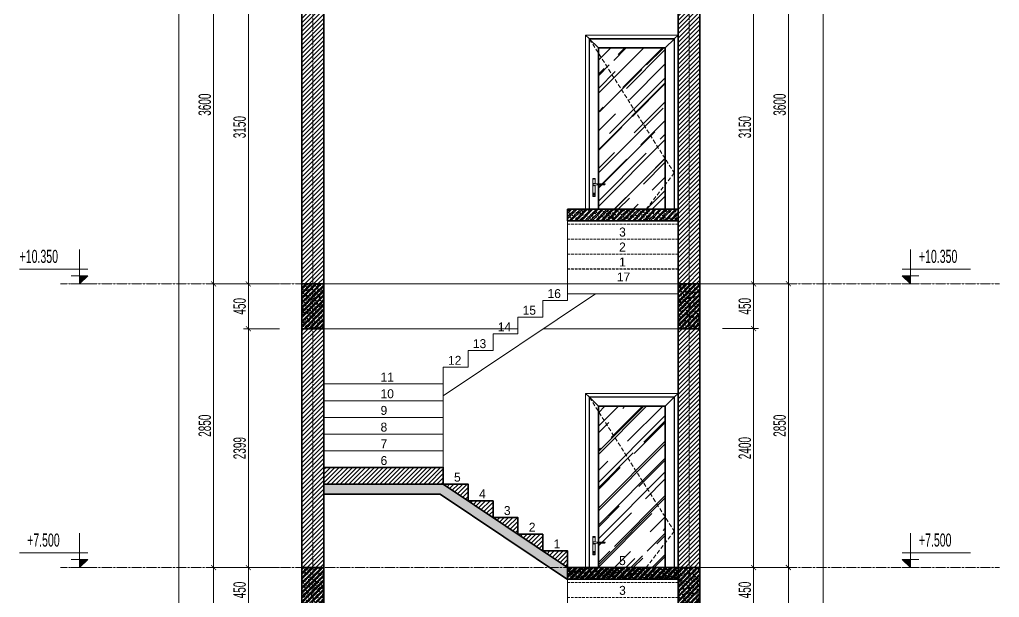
# Model space of a CAD drawing. Header units: millimetres. Extents: x 1336014 to 2939047, y -333549 to -60566.
# Drawn here: x 1497974 to 1507820, y -150862 to -145058 of the extents above; entities that cross this region are included whole.
import ezdxf
from ezdxf.enums import TextEntityAlignment as Align
from ezdxf.xclip import XClip

# ---------------------------------------------------------------- set-up
doc = ezdxf.new("R2010")
doc.units = ezdxf.units.MM
doc.header["$MEASUREMENT"] = 0
doc.header["$XCLIPFRAME"] = 2
for name, pattern in [('CENTER2', [1.125, 0.75, -0.125, 0.125, -0.125]), ('DASHED', [0.75, 0.5, -0.25]), ('HIDDEN', [0.375, 0.25, -0.125])]:
    doc.linetypes.add(name, pattern=pattern)
for name, color, linetype, lineweight in [('01.Cut', 255, 'Continuous', 35), ('02.Thay', 145, 'Continuous', 15), ('03.Manh', 251, 'Continuous', 13), ('04.Khuat', 250, 'HIDDEN', 18), ('06.betong', 2, 'Continuous', 35), ('08.Dim', 156, 'Continuous', 15), ('09.Hatch', 250, 'Continuous', 5), ('10.Text', 254, 'Continuous', 18), ('10.truc', 250, 'CENTER2', 20), ('DIM', 252, 'Continuous', 20), ('Khóa cửa', 3, 'Continuous', 9)]:
    doc.layers.add(name, color=color, linetype=linetype, lineweight=lineweight)
doc.layers.add('text', color=7, linetype='Continuous')
doc.styles.add('AVANTH', font='')
doc.styles.add('TT5_Text Dim', font='hoatbif.shx', dxfattribs={"width": 0.6})
doc.styles.get('AVANTH').set_extended_font_data('.VnAvantH')
doc.dimstyles.new('TT5_Dim 1-50', dxfattribs={"dimscale": 50, "dimtxt": 2.5, "dimasz": 1, "dimexe": 1, "dimexo": 0.5, "dimgap": 0.5, "dimtad": 1, "dimdec": 0, "dimzin": 0, "dimdsep": 46, "dimtxsty": 'TT5_Text Dim', "dimblk": 'ARCHTICK', "dimcen": 0, "dimdle": 1, "dimclrd": 256, "dimclre": 256, "dimclrt": 1, "dimadec": 0, "dimazin": 0, "dimtfac": 0.015, "dimtdec": 0, "dimtix": 1, "dimtmove": 2, "dimatfit": 3, "dimldrblk": 'DOT', "dimfxl": 1, "dimtolj": 1, "dimtzin": 0, "dimlwd": -1, "dimlwe": -1, "dimarcsym": 1})
pattern_1 = [(45, (598528.763, -172857.428), (-22.0970869, 22.0970869), [])]
pattern_2 = [(50, (598528.763, -172857.43), (64.5534164, -5.647692), [6.75, -74.25]), (355, (598528.76, -172857.43), (-12.48762, 67.697292), [5.4, -59.4]), (100.4514, (598534.14, -172857.9), (52.0658444, 62.049559), [5.736617, -63.10279]), (46.1842, (598528.76, -172839.43), (96.0516944, -14.896711), [10.125, -111.375]), (96.6356, (598536.77, -172840.67), (84.1196435, 87.670608), [8.604926, -94.65417]), (351.1842, (598528.76, -172839.43), (84.119575, 87.670674), [8.1, -89.1]), (21, (598537.763, -172843.93), (53.7216347, -36.2357002), [6.75, -74.25]), (326, (598537.76, -172843.93), (21.89838, 65.263504), [5.4, -59.4]), (71.4514, (598542.24, -172846.95), (75.6200366, 29.0277447), [5.736617, -63.10279]), (37.5, (598528.763, -172857.428), (1.094387, 29.96044684), [0, -58.68, 0, -60.3, 0, -59.625]), (7.5, (598528.763, -172857.428), (23.6762584, 35.4970541), [0, -34.38, 0, -57.33, 0, -22.725]), (327.5, (598508.693, -172857.428), (48.04401926, -2.02993846), [0, -22.5, 0, -70.2, 0, -93.15]), (317.5, (598499.693, -172857.428), (52.4867552, 9.0094484), [0, -29.25, 0, -46.62, 0, -66.15]), (45, (598528.763, -172857.428), (-23.8648539, 23.8648539), []), (45, (598544.673, -172857.428), (-23.8648539, 23.8648539), [])]
pattern_3 = [(50, (598528.763, -169257.97), (71.7260183, -6.2752135), [7.5, -82.5]), (355, (598528.76, -169257.97), (-13.8751334, 75.2192134), [6, -66]), (100.4514, (598534.74, -169258.49), (57.850938, 68.943954), [6.374019, -70.114211]), (46.1842, (598528.76, -169237.97), (106.724105, -16.5519014), [11.25, -123.75]), (96.6356, (598537.66, -169239.35), (93.46627, 97.411787), [9.561029, -105.1713]), (351.1842, (598528.76, -169237.97), (93.466195, 97.41186), [9, -99]), (21, (598538.763, -169242.97), (59.6907052, -40.261889), [7.5, -82.5]), (326, (598538.76, -169242.97), (24.331533, 72.5150045), [6, -66]), (71.4514, (598543.74, -169246.324), (84.022263, 32.2530497), [6.374019, -70.114211]), (37.5, (598528.763, -169257.97), (1.2159855, 33.2893854), [0, -65.2, 0, -67, 0, -66.25]), (7.5, (598528.763, -169257.97), (26.3069537, 39.4411712), [0, -38.2, 0, -63.7, 0, -25.25]), (327.5, (598506.463, -169257.97), (53.3822436, -2.2554872), [0, -25, 0, -78, 0, -103.5]), (317.5, (598496.463, -169257.97), (58.318617, 10.0104982), [0, -32.5, 0, -51.8, 0, -73.5]), (45, (598528.763, -169257.97), (-26.5165043, 26.5165043), []), (45, (598546.44, -169257.97), (-26.5165043, 26.5165043), [])]

# ---------------------------------------------------------------- blocks, each defined once
blk = doc.blocks.new('TAY NAM')
at = {"layer": 'Khóa cửa', "color": 62}
for p, q in [((-66.6, -1.9), (-66.6, 62.6)), ((-64, 65.2), (-45.1, 65.2)), ((-63, 10.5), (-63, 0.7)), ((-60.4, 13.1), (-46.7, 13.1)), ((-46.7, 13.1), (-27.3, 11.2)), ((-42.5, 62.6), (-42.5, 12.7)), ((-27.3, 11.2), (51.6, 11.2)), ((-27.3, 0), (51.6, 0)), ((-66.6, -113.4), (-66.6, -1.9)), ((-60.4, -1.9), (-46.7, -1.9)), ((-57, -103.8), (-57, -90.7)), ((-55.2, -89), (-55.2, -85)), ((-55.2, -85), (-53.9, -85)), ((-53.9, -89), (-55.2, -89)), ((-53.9, -85), (-53.9, -89)), ((-52.1, -90.7), (-52.1, -103.8)), ((-46.7, -1.9), (-27.3, -0.1)), ((-42.5, -1.5), (-42.5, -113.4)), ((-45.1, -116), (-64, -116)), ((-52.7, -104.5), (-56.4, -104.5))]:
    blk.add_line(p, q, dxfattribs=at)
at = {"layer": 'Khóa cửa', "color": 62, "ltscale": 0.5}
for p, q in [((-55.7, 58.7), (-53.5, 58.7)), ((-54.6, 59.7), (-54.6, 57.6)), ((-55.7, -7.7), (-53.5, -7.7)), ((-54.6, -6.7), (-54.6, -8.9)), ((-55.7, -113.1), (-53.5, -113.1)), ((-54.6, -112.1), (-54.6, -114.2))]:
    blk.add_line(p, q, dxfattribs=at)
at = {"layer": 'Khóa cửa', "color": 62}
for centre, major_axis, start_param, end_param in [((-64, 62.6), (1.83, 1.83), 0.785398, 2.356194), ((-60.4, 10.5), (-1.83, 1.83), -0.785398, 0.785398), ((-60.4, 0.7), (1.83, 1.83), 2.356194, 3.926991), ((-54.6, 58.8), (-1.23, 1.23), 3.926991, 10.210176), ((-45.1, 62.6), (1.83, 1.83), 5.497787, 7.068583), ((50.3, 5.6), (-4.05, 4.05), 2.580988, 5.272994), ((-54.6, -87), (3.12, 3.12), 5.497787, 11.780972), ((-54.6, -7.6), (-1.23, 1.23), 3.926991, 10.210176), ((-64, -113.4), (-1.83, 1.83), 0.785398, 2.356194), ((-56.4, -103.8), (-0.458, 0.458), 0.785398, 2.356194), ((-54.6, -113), (-1.23, 1.23), 3.926991, 10.210176), ((-52.7, -103.8), (0.458, 0.458), 3.926991, 5.497787), ((-45.1, -113.4), (-1.83, 1.83), 2.356194, 3.926991)]:
    blk.add_ellipse(centre, major_axis=major_axis, ratio=1, start_param=start_param, end_param=end_param, dxfattribs=at)
blk = doc.blocks.new('q\xadeqwe345')
at = {"layer": '03.Manh', "ltscale": 0.1}
h = blk.add_hatch(dxfattribs=at)
h.set_pattern_fill('AR-RROOF', color=256, scale=200, angle=45)
h.paths.add_polyline_path([(898963.2, 25715.5), (898297.2, 25715.5), (898297.2, 27983.9), (898963.2, 27983.9)])
at = {"layer": '03.Manh'}
for points in [[(898201.2, 28079.9), (898165.2, 28115.9), (898165.2, 25615.5), (898201.2, 25615.5)], [(899095.2, 28115.9), (898165.2, 28115.9), (898201.2, 28079.9), (899059.2, 28079.9)], [(898292.2, 25710.5), (898205.2, 25623.5), (898205.2, 28075.9), (898292.2, 27988.9)], [(898205.2, 28075.9), (899055.2, 28075.9), (898968.2, 27988.9), (898292.2, 27988.9)], [(899055.2, 28075.9), (898968.2, 27988.9), (898968.2, 25710.5), (899055.2, 25623.5)], [(899095.2, 28115.9), (899059.2, 28079.9), (899059.2, 25615.5), (899095.2, 25615.5)], [(898968.2, 25710.5), (898292.2, 25710.5), (898205.2, 25623.5), (899055.2, 25623.5)]]:
    blk.add_lwpolyline(points, close=True, dxfattribs=at)
at = {"layer": '03.Manh', "linetype": 'DASHED', "ltscale": 80}
blk.add_lwpolyline([(898205.2, 28075.9), (899055.2, 26730.4), (898205.2, 25623.5)], dxfattribs=at)
at = {"layer": '03.Manh', "color": 6, "ltscale": 0.15}
blk.add_lwpolyline([(898963.2, 25715.5), (898297.2, 25715.5), (898297.2, 27983.9), (898963.2, 27983.9)], close=True, dxfattribs=at)
at = {"layer": '03.Manh'}
blk.add_blockref('TAY NAM', (898304.9, 26611.1), dxfattribs=at)
blk = doc.blocks.new('A$C4E7C6F34')
at = {"layer": 'DIM'}
blk.add_hatch(color=256, dxfattribs=at).paths.add_polyline_path([(-38, 0), (-38, 138), (-178, 138)])
for p, q in [((-38, 576), (-38, 0)), ((964, 248), (-178, 248)), ((-178, 138), (101, 138)), ((-178, 138), (-38, 0)), ((-178, 0), (101, 0))]:
    blk.add_line(p, q, dxfattribs=at)
at = {"layer": 'text', "style": 'TT5_Text Dim', "flags": 8}
blk.add_attdef('%%P0.000', text='', height=220, dxfattribs=at).set_placement((102, 461), align=Align.MIDDLE_LEFT)
blk = doc.blocks.new('_ARCHTICK')
at = {"const_width": 0.15}
blk.add_lwpolyline([(-0.5, -0.5), (0.5, 0.5)], dxfattribs=at)
blk = doc.blocks.new('*D850')
at = {"layer": '08.Dim', "transparency": 16777216}
for p, q in [((1505349.7, -151062.5), (1505349.7, -150512.5)), ((1504836.2, -150562.5), (1505399.7, -150562.5)), ((1505036.2, -151012.5), (1505399.7, -151012.5))]:
    blk.add_line(p, q, dxfattribs=at)
at = {"layer": 'Defpoints', "color": 0, "transparency": 16777216}
for p in [(1504811.2, -150562.5), (1505349.7, -150562.5), (1505011.2, -151012.5)]:
    blk.add_point(p, dxfattribs=at)
at = {"layer": '08.Dim', "transparency": 16777216, "xscale": 50, "yscale": 50, "zscale": 50}
for p, rotation in [((1505349.7, -150562.5), 90), ((1505349.7, -151012.5), 270)]:
    blk.add_blockref('_ARCHTICK', p, dxfattribs=dict(at, rotation=rotation))
at = {"layer": '08.Dim', "color": 1, "transparency": 16777216, "insert": (1505262.2, -150787.5), "char_height": 125, "attachment_point": 5, "rotation": 90, "style": 'TT5_Text Dim'}
blk.add_mtext('\\A1;450', dxfattribs=at)
blk = doc.blocks.new('_DOT')
blk.add_line((-0.5, 0), (-1, 0))
at = {"const_width": 0.5}
blk.add_lwpolyline([(-0.25, 0, 1), (0.25, 0, 1)], format="xyb", close=True, dxfattribs=at)
blk = doc.blocks.new('*D851')
at = {"layer": '08.Dim', "transparency": 16777216}
for p, q in [((1505036.2, -148162), (1505399.7, -148162)), ((1505349.7, -150612.5), (1505349.7, -148112)), ((1505036.2, -150562.5), (1505399.7, -150562.5))]:
    blk.add_line(p, q, dxfattribs=at)
at = {"layer": 'Defpoints', "color": 0, "transparency": 16777216}
for p in [(1505011.2, -148162), (1505349.7, -148162), (1505011.2, -150562.5)]:
    blk.add_point(p, dxfattribs=at)
at = {"layer": '08.Dim', "transparency": 16777216, "xscale": 50, "yscale": 50, "zscale": 50}
for p, rotation in [((1505349.7, -148162), 90), ((1505349.7, -150562.5), 270)]:
    blk.add_blockref('_ARCHTICK', p, dxfattribs=dict(at, rotation=rotation))
at = {"layer": '08.Dim', "color": 1, "transparency": 16777216, "insert": (1505262.2, -149362.2), "char_height": 125, "attachment_point": 5, "rotation": 90, "style": 'TT5_Text Dim'}
blk.add_mtext('\\A1;2400', dxfattribs=at)
blk = doc.blocks.new('*D852')
at = {"layer": '08.Dim', "transparency": 16777216}
for p, q in [((1505349.7, -148212), (1505349.7, -147662)), ((1505036.2, -147712), (1505399.7, -147712)), ((1505036.2, -148162), (1505399.7, -148162))]:
    blk.add_line(p, q, dxfattribs=at)
at = {"layer": 'Defpoints', "color": 0, "transparency": 16777216}
for p in [(1505011.2, -147712), (1505349.7, -147712), (1505011.2, -148162)]:
    blk.add_point(p, dxfattribs=at)
at = {"layer": '08.Dim', "transparency": 16777216, "xscale": 50, "yscale": 50, "zscale": 50}
for p, rotation in [((1505349.7, -147712), 90), ((1505349.7, -148162), 270)]:
    blk.add_blockref('_ARCHTICK', p, dxfattribs=dict(at, rotation=rotation))
at = {"layer": '08.Dim', "color": 1, "transparency": 16777216, "insert": (1505262.2, -147937), "char_height": 125, "attachment_point": 5, "rotation": 90, "style": 'TT5_Text Dim'}
blk.add_mtext('\\A1;450', dxfattribs=at)
blk = doc.blocks.new('*D853')
at = {"layer": '08.Dim', "transparency": 16777216}
for p, q in [((1505349.7, -147763), (1505349.7, -144513.2)), ((1505036.2, -144563.2), (1505399.7, -144563.2)), ((1504836.2, -147713), (1505399.7, -147713))]:
    blk.add_line(p, q, dxfattribs=at)
at = {"layer": 'Defpoints', "color": 0, "transparency": 16777216}
for p in [(1505011.2, -144563.2), (1505349.7, -144563.2), (1504811.2, -147713)]:
    blk.add_point(p, dxfattribs=at)
at = {"layer": '08.Dim', "transparency": 16777216, "xscale": 50, "yscale": 50, "zscale": 50}
for p, rotation in [((1505349.7, -144563.2), 90), ((1505349.7, -147713), 270)]:
    blk.add_blockref('_ARCHTICK', p, dxfattribs=dict(at, rotation=rotation))
at = {"layer": '08.Dim', "color": 1, "transparency": 16777216, "insert": (1505262.2, -146138.1), "char_height": 125, "attachment_point": 5, "rotation": 90, "style": 'TT5_Text Dim'}
blk.add_mtext('\\A1;3150', dxfattribs=at)
blk = doc.blocks.new('*D856')
at = {"layer": '08.Dim', "transparency": 16777216}
for p, q in [((1505699.7, -154211.9), (1505699.7, -150511.5)), ((1505036.2, -150561.5), (1505749.7, -150561.5)), ((1505036.2, -154161.9), (1505749.7, -154161.9))]:
    blk.add_line(p, q, dxfattribs=at)
at = {"layer": 'Defpoints', "color": 0, "transparency": 16777216}
for p in [(1505011.2, -150561.5), (1505699.7, -150561.5), (1505011.2, -154161.9)]:
    blk.add_point(p, dxfattribs=at)
at = {"layer": '08.Dim', "transparency": 16777216, "xscale": 50, "yscale": 50, "zscale": 50}
for p, rotation in [((1505699.7, -150561.5), 90), ((1505699.7, -154161.9), 270)]:
    blk.add_blockref('_ARCHTICK', p, dxfattribs=dict(at, rotation=rotation))
at = {"layer": '08.Dim', "color": 1, "transparency": 16777216, "insert": (1505612.2, -152361.7), "char_height": 125, "attachment_point": 5, "rotation": 90, "style": 'TT5_Text Dim'}
blk.add_mtext('\\A1;3600', dxfattribs=at)
blk = doc.blocks.new('*D857')
at = {"layer": '08.Dim', "transparency": 16777216}
for p, q in [((1505699.7, -150612.5), (1505699.7, -147662)), ((1505036.2, -147712), (1505749.7, -147712)), ((1505016.7, -150562.5), (1505749.7, -150562.5))]:
    blk.add_line(p, q, dxfattribs=at)
at = {"layer": 'Defpoints', "color": 0, "transparency": 16777216}
for p in [(1505011.2, -147712), (1505699.7, -147712), (1504991.7, -150562.5)]:
    blk.add_point(p, dxfattribs=at)
at = {"layer": '08.Dim', "transparency": 16777216, "xscale": 50, "yscale": 50, "zscale": 50}
for p, rotation in [((1505699.7, -147712), 90), ((1505699.7, -150562.5), 270)]:
    blk.add_blockref('_ARCHTICK', p, dxfattribs=dict(at, rotation=rotation))
at = {"layer": '08.Dim', "color": 1, "transparency": 16777216, "insert": (1505612.2, -149137.2), "char_height": 125, "attachment_point": 5, "rotation": 90, "style": 'TT5_Text Dim'}
blk.add_mtext('\\A1;2850', dxfattribs=at)
blk = doc.blocks.new('*D858')
at = {"layer": '08.Dim', "transparency": 16777216}
for p, q in [((1505036.2, -144112.2), (1505749.7, -144112.2)), ((1505699.7, -147762), (1505699.7, -144062.2)), ((1505036.2, -147712), (1505749.7, -147712))]:
    blk.add_line(p, q, dxfattribs=at)
at = {"layer": 'Defpoints', "color": 0, "transparency": 16777216}
for p in [(1505011.2, -144112.2), (1505699.7, -144112.2), (1505011.2, -147712)]:
    blk.add_point(p, dxfattribs=at)
at = {"layer": '08.Dim', "transparency": 16777216, "xscale": 50, "yscale": 50, "zscale": 50}
for p, rotation in [((1505699.7, -144112.2), 90), ((1505699.7, -147712), 270)]:
    blk.add_blockref('_ARCHTICK', p, dxfattribs=dict(at, rotation=rotation))
at = {"layer": '08.Dim', "color": 1, "transparency": 16777216, "insert": (1505612.2, -145912.1), "char_height": 125, "attachment_point": 5, "rotation": 90, "style": 'TT5_Text Dim'}
blk.add_mtext('\\A1;3600', dxfattribs=at)
blk = doc.blocks.new('*D860')
at = {"layer": '08.Dim', "transparency": 16777216}
for p, q in [((1505036.2, -144112.2), (1506099.7, -144112.2)), ((1506049.7, -158112.4), (1506049.7, -144062.2)), ((1505036.2, -158062.4), (1506099.7, -158062.4))]:
    blk.add_line(p, q, dxfattribs=at)
at = {"layer": 'Defpoints', "color": 0, "transparency": 16777216}
for p in [(1505011.2, -144112.2), (1506049.7, -144112.2), (1505011.2, -158062.4)]:
    blk.add_point(p, dxfattribs=at)
at = {"layer": '08.Dim', "transparency": 16777216, "xscale": 50, "yscale": 50, "zscale": 50}
for p, rotation in [((1506049.7, -144112.2), 90), ((1506049.7, -158062.4), 270)]:
    blk.add_blockref('_ARCHTICK', p, dxfattribs=dict(at, rotation=rotation))
at = {"layer": '08.Dim', "color": 1, "transparency": 16777216, "insert": (1505962.2, -151087.3), "char_height": 125, "attachment_point": 5, "rotation": 90, "style": 'TT5_Text Dim'}
blk.add_mtext('\\A1;13950', dxfattribs=at)
blk = doc.blocks.new('*D865')
at = {"layer": '08.Dim', "transparency": 16777216}
for p, q in [((1500272.7, -151062.5), (1500272.7, -150512.5)), ((1500586.2, -150562.5), (1500222.7, -150562.5)), ((1500586.2, -151012.5), (1500222.7, -151012.5))]:
    blk.add_line(p, q, dxfattribs=at)
at = {"layer": 'Defpoints', "color": 0, "transparency": 16777216}
for p in [(1500272.7, -150562.5), (1500611.2, -150562.5), (1500611.2, -151012.5)]:
    blk.add_point(p, dxfattribs=at)
at = {"layer": '08.Dim', "transparency": 16777216, "xscale": 50, "yscale": 50, "zscale": 50}
for p, rotation in [((1500272.7, -150562.5), 90), ((1500272.7, -151012.5), 270)]:
    blk.add_blockref('_ARCHTICK', p, dxfattribs=dict(at, rotation=rotation))
at = {"layer": '08.Dim', "color": 1, "transparency": 16777216, "insert": (1500185.2, -150787.5), "char_height": 125, "attachment_point": 5, "rotation": 90, "style": 'TT5_Text Dim'}
blk.add_mtext('\\A1;450', dxfattribs=at)
blk = doc.blocks.new('*D866')
at = {"layer": '08.Dim', "transparency": 16777216}
for p, q in [((1500586.2, -148163), (1500222.7, -148163)), ((1500272.7, -150612.5), (1500272.7, -148113)), ((1500586.2, -150562.5), (1500222.7, -150562.5))]:
    blk.add_line(p, q, dxfattribs=at)
at = {"layer": 'Defpoints', "color": 0, "transparency": 16777216}
for p in [(1500272.7, -148163), (1500611.2, -148163), (1500611.2, -150562.5)]:
    blk.add_point(p, dxfattribs=at)
at = {"layer": '08.Dim', "transparency": 16777216, "xscale": 50, "yscale": 50, "zscale": 50}
for p, rotation in [((1500272.7, -148163), 90), ((1500272.7, -150562.5), 270)]:
    blk.add_blockref('_ARCHTICK', p, dxfattribs=dict(at, rotation=rotation))
at = {"layer": '08.Dim', "color": 1, "transparency": 16777216, "insert": (1500185.2, -149362.7), "char_height": 125, "attachment_point": 5, "rotation": 90, "style": 'TT5_Text Dim'}
blk.add_mtext('\\A1;2399', dxfattribs=at)
blk = doc.blocks.new('*D867')
at = {"layer": '08.Dim', "transparency": 16777216}
for p, q in [((1500272.7, -148213), (1500272.7, -147663)), ((1500586.2, -147713), (1500222.7, -147713)), ((1500586.2, -148163), (1500222.7, -148163))]:
    blk.add_line(p, q, dxfattribs=at)
at = {"layer": 'Defpoints', "color": 0, "transparency": 16777216}
for p in [(1500272.7, -147713), (1500611.2, -147713), (1500611.2, -148163)]:
    blk.add_point(p, dxfattribs=at)
at = {"layer": '08.Dim', "transparency": 16777216, "xscale": 50, "yscale": 50, "zscale": 50}
for p, rotation in [((1500272.7, -147713), 90), ((1500272.7, -148163), 270)]:
    blk.add_blockref('_ARCHTICK', p, dxfattribs=dict(at, rotation=rotation))
at = {"layer": '08.Dim', "color": 1, "transparency": 16777216, "insert": (1500185.2, -147938), "char_height": 125, "attachment_point": 5, "rotation": 90, "style": 'TT5_Text Dim'}
blk.add_mtext('\\A1;450', dxfattribs=at)
blk = doc.blocks.new('*D868')
at = {"layer": '08.Dim', "transparency": 16777216}
for p, q in [((1500272.7, -147763), (1500272.7, -144513.2)), ((1500586.2, -144563.2), (1500222.7, -144563.2)), ((1500586.2, -147713), (1500222.7, -147713))]:
    blk.add_line(p, q, dxfattribs=at)
at = {"layer": 'Defpoints', "color": 0, "transparency": 16777216}
for p in [(1500272.7, -144563.2), (1500611.2, -144563.2), (1500611.2, -147713)]:
    blk.add_point(p, dxfattribs=at)
at = {"layer": '08.Dim', "transparency": 16777216, "xscale": 50, "yscale": 50, "zscale": 50}
for p, rotation in [((1500272.7, -144563.2), 90), ((1500272.7, -147713), 270)]:
    blk.add_blockref('_ARCHTICK', p, dxfattribs=dict(at, rotation=rotation))
at = {"layer": '08.Dim', "color": 1, "transparency": 16777216, "insert": (1500185.2, -146138.1), "char_height": 125, "attachment_point": 5, "rotation": 90, "style": 'TT5_Text Dim'}
blk.add_mtext('\\A1;3150', dxfattribs=at)
blk = doc.blocks.new('*D871')
at = {"layer": '08.Dim', "transparency": 16777216}
for p, q in [((1499922.7, -154211.9), (1499922.7, -150511.5)), ((1500586.2, -150561.5), (1499872.7, -150561.5)), ((1500586.2, -154161.9), (1499872.7, -154161.9))]:
    blk.add_line(p, q, dxfattribs=at)
at = {"layer": 'Defpoints', "color": 0, "transparency": 16777216}
for p in [(1499922.7, -150561.5), (1500611.2, -150561.5), (1500611.2, -154161.9)]:
    blk.add_point(p, dxfattribs=at)
at = {"layer": '08.Dim', "transparency": 16777216, "xscale": 50, "yscale": 50, "zscale": 50}
for p, rotation in [((1499922.7, -150561.5), 90), ((1499922.7, -154161.9), 270)]:
    blk.add_blockref('_ARCHTICK', p, dxfattribs=dict(at, rotation=rotation))
at = {"layer": '08.Dim', "color": 1, "transparency": 16777216, "insert": (1499835.2, -152361.7), "char_height": 125, "attachment_point": 5, "rotation": 90, "style": 'TT5_Text Dim'}
blk.add_mtext('\\A1;3600', dxfattribs=at)
blk = doc.blocks.new('*D872')
at = {"layer": '08.Dim', "transparency": 16777216}
for p, q in [((1499922.7, -150612.5), (1499922.7, -147662)), ((1500586.2, -147712), (1499872.7, -147712)), ((1500586.2, -150562.5), (1499872.7, -150562.5))]:
    blk.add_line(p, q, dxfattribs=at)
at = {"layer": 'Defpoints', "color": 0, "transparency": 16777216}
for p in [(1499922.7, -147712), (1500611.2, -147712), (1500611.2, -150562.5)]:
    blk.add_point(p, dxfattribs=at)
at = {"layer": '08.Dim', "transparency": 16777216, "xscale": 50, "yscale": 50, "zscale": 50}
for p, rotation in [((1499922.7, -147712), 90), ((1499922.7, -150562.5), 270)]:
    blk.add_blockref('_ARCHTICK', p, dxfattribs=dict(at, rotation=rotation))
at = {"layer": '08.Dim', "color": 1, "transparency": 16777216, "insert": (1499835.2, -149137.2), "char_height": 125, "attachment_point": 5, "rotation": 90, "style": 'TT5_Text Dim'}
blk.add_mtext('\\A1;2850', dxfattribs=at)
blk = doc.blocks.new('*D873')
at = {"layer": '08.Dim', "transparency": 16777216}
for p, q in [((1500586.2, -144112.2), (1499872.7, -144112.2)), ((1499922.7, -147762), (1499922.7, -144062.2)), ((1500586.2, -147712), (1499872.7, -147712))]:
    blk.add_line(p, q, dxfattribs=at)
at = {"layer": 'Defpoints', "color": 0, "transparency": 16777216}
for p in [(1499922.7, -144112.2), (1500611.2, -144112.2), (1500611.2, -147712)]:
    blk.add_point(p, dxfattribs=at)
at = {"layer": '08.Dim', "transparency": 16777216, "xscale": 50, "yscale": 50, "zscale": 50}
for p, rotation in [((1499922.7, -144112.2), 90), ((1499922.7, -147712), 270)]:
    blk.add_blockref('_ARCHTICK', p, dxfattribs=dict(at, rotation=rotation))
at = {"layer": '08.Dim', "color": 1, "transparency": 16777216, "insert": (1499835.2, -145912.1), "char_height": 125, "attachment_point": 5, "rotation": 90, "style": 'TT5_Text Dim'}
blk.add_mtext('\\A1;3600', dxfattribs=at)
blk = doc.blocks.new('*D875')
at = {"layer": '08.Dim', "transparency": 16777216}
for p, q in [((1500586.2, -144112.2), (1499522.7, -144112.2)), ((1499572.7, -158112.4), (1499572.7, -144062.2)), ((1500586.2, -158062.4), (1499522.7, -158062.4))]:
    blk.add_line(p, q, dxfattribs=at)
at = {"layer": 'Defpoints', "color": 0, "transparency": 16777216}
for p in [(1499572.7, -144112.2), (1500611.2, -144112.2), (1500611.2, -158062.4)]:
    blk.add_point(p, dxfattribs=at)
at = {"layer": '08.Dim', "transparency": 16777216, "xscale": 50, "yscale": 50, "zscale": 50}
for p, rotation in [((1499572.7, -144112.2), 90), ((1499572.7, -158062.4), 270)]:
    blk.add_blockref('_ARCHTICK', p, dxfattribs=dict(at, rotation=rotation))
at = {"layer": '08.Dim', "color": 1, "transparency": 16777216, "insert": (1499485.2, -151087.3), "char_height": 125, "attachment_point": 5, "rotation": 90, "style": 'TT5_Text Dim'}
blk.add_mtext('\\A1;13950', dxfattribs=at)

msp = doc.modelspace()

# ---------------------------------------------------------------- hatches: boundary and pattern name
at = {"layer": '09.Hatch', "ltscale": 50}
h = msp.add_hatch(dxfattribs=at)
h.set_pattern_fill('TUONGXAY', color=256, scale=250, style=0)
h.set_pattern_definition(pattern_1)
h.paths.add_polyline_path([(1500811.2, -144562.2), (1501031.2, -144562.2), (1501031.2, -147713), (1500811.2, -147713)])
h = msp.add_hatch(dxfattribs=at)
h.set_pattern_fill('TUONGXAY', color=256, scale=250, style=0)
h.set_pattern_definition(pattern_1)
h.paths.add_polyline_path([(1504591.2, -144562.2), (1504811.2, -144562.2), (1504811.2, -147713), (1504591.2, -147713)])
h = msp.add_hatch(dxfattribs=at)
h.set_pattern_fill('BTCT', color=256, scale=10, style=0)
h.set_pattern_definition(pattern_3)
h.paths.add_polyline_path([(1503481.2, -146963), (1504591.2, -146963), (1504591.2, -147078), (1503481.2, -147078)])
h = msp.add_hatch(dxfattribs=at)
h.set_pattern_fill('BTCT', color=256, scale=9, style=0)
h.set_pattern_definition(pattern_2)
h.paths.add_polyline_path([(1500811.2, -147713), (1501031.2, -147713), (1501031.2, -148163), (1500811.2, -148163)])
h = msp.add_hatch(dxfattribs=at)
h.set_pattern_fill('BTCT', color=256, scale=9, style=0)
h.set_pattern_definition(pattern_2)
h.paths.add_polyline_path([(1504811.2, -147713), (1504591.2, -147713), (1504591.2, -148163), (1504811.2, -148163)])
h = msp.add_hatch(dxfattribs=at)
h.set_pattern_fill('TUONGXAY', color=256, scale=250, style=0)
h.set_pattern_definition(pattern_1)
h.paths.add_polyline_path([(1500811.2, -148163), (1501031.2, -148163), (1501031.2, -150562.5), (1500811.2, -150562.5)])
h = msp.add_hatch(dxfattribs=at)
h.set_pattern_fill('TUONGXAY', color=256, scale=250, style=0)
h.set_pattern_definition(pattern_1)
h.paths.add_polyline_path([(1504811.2, -148163), (1504591.2, -148163), (1504591.2, -150562.5), (1504811.2, -150562.5)])
h = msp.add_hatch(dxfattribs=at)
h.set_pattern_fill('TUONGXAY', color=256, scale=250, style=0)
h.set_pattern_definition([(45, (598528.763, -169169.54), (-22.0970869, 22.0970869), [])])
h.paths.add_polyline_path([(1501031.2, -149556.4), (1502231.2, -149556.4), (1502231.2, -149724.1), (1501031.2, -149724.1)])
h = msp.add_hatch(dxfattribs=at)
h.set_pattern_fill('BTCT', color=256, scale=10, style=0)
h.set_pattern_definition([(50, (-295173.97, -97401.246), (71.7260183, -6.2752135), [7.5, -82.5]), (355, (-295173.97, -97401.246), (-13.8751334, 75.2192134), [6, -66]), (100.4514, (-295167.994, -97401.77), (57.8509382, 68.9439542), [6.374019, -70.1142112]), (46.1842, (-295173.97, -97381.25), (106.724105, -16.5519014), [11.25, -123.75]), (96.6356, (-295165.08, -97382.63), (93.4662706, 97.411787), [9.561029, -105.1713]), (351.1842, (-295173.97, -97381.25), (93.4661945, 97.41186), [9, -99]), (21, (-295163.97, -97386.246), (59.6907052, -40.261889), [7.5, -82.5]), (326, (-295163.97, -97386.246), (24.3315332, 72.5150045), [6, -66]), (71.4514, (-295159, -97389.6), (84.0222629, 32.2530497), [6.374019, -70.1142112]), (37.5, (-295173.97, -97401.246), (1.21598553, 33.2893854), [0, -65.2, 0, -67, 0, -66.25]), (7.5, (-295173.97, -97401.246), (26.30695374, 39.4411712), [0, -38.2, 0, -63.7, 0, -25.25]), (327.5, (-295196.27, -97401.246), (53.3822436, -2.25548717), [0, -25, 0, -78, 0, -103.5]), (317.5, (-295206.27, -97401.246), (58.3186169, 10.0104982), [0, -32.5, 0, -51.8, 0, -73.5]), (45, (-295173.97, -97401.246), (-26.5165043, 26.5165043), []), (45, (-295156.294, -97401.246), (-26.5165043, 26.5165043), [])])
h.paths.add_polyline_path([(1501031.2, -149724.1), (1501031.2, -149824.1), (1502200.7, -149824.1), (1503481.2, -150683.4), (1503481.2, -150562.9), (1502231.2, -149724.1)])
h = msp.add_hatch(dxfattribs=at)
h.set_pattern_fill('TUONGXAY', color=256, scale=250, style=0)
h.set_pattern_definition([(45, (-295173.97, -97401.246), (-22.0970869, 22.0970869), [])])
h.paths.add_polyline_path([(1502231.2, -149724.1), (1503481.2, -150562.9), (1503481.2, -150394.8), (1503231.2, -150394.8), (1503231.2, -150227.1), (1502981.2, -150227.1), (1502981.2, -150059.4), (1502731.2, -150059.4), (1502731.2, -149891.8), (1502481.2, -149891.8), (1502481.2, -149724.1)])
h = msp.add_hatch(dxfattribs=at)
h.set_pattern_fill('BTCT', color=256, scale=9, style=0)
h.set_pattern_definition(pattern_2)
h.paths.add_polyline_path([(1500811.2, -150562.5), (1501031.2, -150562.5), (1501031.2, -151012.5), (1500811.2, -151012.5)])
h = msp.add_hatch(dxfattribs=at)
h.set_pattern_fill('BTCT', color=256, scale=10, style=0)
h.set_pattern_definition([(50, (598528.763, -172857.43), (71.7260183, -6.2752135), [7.5, -82.5]), (355, (598528.76, -172857.43), (-13.8751334, 75.2192134), [6, -66]), (100.4514, (598534.74, -172857.95), (57.850938, 68.943954), [6.374019, -70.114211]), (46.1842, (598528.76, -172837.43), (106.724105, -16.5519014), [11.25, -123.75]), (96.6356, (598537.66, -172838.81), (93.46627, 97.411787), [9.561029, -105.1713]), (351.1842, (598528.76, -172837.43), (93.466195, 97.41186), [9, -99]), (21, (598538.763, -172842.43), (59.6907052, -40.261889), [7.5, -82.5]), (326, (598538.76, -172842.43), (24.331533, 72.5150045), [6, -66]), (71.4514, (598543.74, -172845.78), (84.022263, 32.2530497), [6.374019, -70.114211]), (37.5, (598528.763, -172857.428), (1.2159855, 33.2893854), [0, -65.2, 0, -67, 0, -66.25]), (7.5, (598528.763, -172857.428), (26.3069537, 39.4411712), [0, -38.2, 0, -63.7, 0, -25.25]), (327.5, (598506.463, -172857.428), (53.3822436, -2.2554872), [0, -25, 0, -78, 0, -103.5]), (317.5, (598496.463, -172857.43), (58.318617, 10.0104982), [0, -32.5, 0, -51.8, 0, -73.5]), (45, (598528.763, -172857.428), (-26.5165043, 26.5165043), []), (45, (598546.44, -172857.428), (-26.5165043, 26.5165043), [])])
h.paths.add_polyline_path([(1503481.2, -150562.5), (1504591.2, -150562.5), (1504591.2, -150677.5), (1503481.2, -150677.5)])
h = msp.add_hatch(dxfattribs=at)
h.set_pattern_fill('BTCT', color=256, scale=10, style=0)
h.set_pattern_definition(pattern_3)
h.paths.add_polyline_path([(1503481.2, -150562.5), (1504591.2, -150562.5), (1504591.2, -150677.5), (1503481.2, -150677.5)])
h = msp.add_hatch(dxfattribs=at)
h.set_pattern_fill('BTCT', color=256, scale=9, style=0)
h.set_pattern_definition(pattern_2)
h.paths.add_polyline_path([(1504811.2, -150562.5), (1504591.2, -150562.5), (1504591.2, -151012.5), (1504811.2, -151012.5)])

# ---------------------------------------------------------------- linework, layer by layer
at = {"layer": '01.Cut'}
for points in [[(1500811.2, -144562.2), (1501031.2, -144562.2), (1501031.2, -147713), (1500811.2, -147713)], [(1504591.2, -144562.2), (1504811.2, -144562.2), (1504811.2, -147713), (1504591.2, -147713)], [(1500811.2, -148163), (1501031.2, -148163), (1501031.2, -150562.5), (1500811.2, -150562.5)], [(1504811.2, -148163), (1504591.2, -148163), (1504591.2, -150562.5), (1504811.2, -150562.5)], [(1501031.2, -149556.4), (1502231.2, -149556.4), (1502231.2, -149724.1), (1501031.2, -149724.1)]]:
    msp.add_lwpolyline(points, close=True, dxfattribs=at)
msp.add_lwpolyline([(1502231.2, -149724.1), (1503481.2, -150562.9), (1503481.2, -150394.8), (1503231.2, -150394.8), (1503231.2, -150227.1), (1502981.2, -150227.1), (1502981.2, -150059.4), (1502731.2, -150059.4), (1502731.2, -149891.8), (1502481.2, -149891.8), (1502481.2, -149724.1), (1502231.2, -149724.1)], dxfattribs=at)
at = {"layer": '02.Thay'}
for points in [[(1503481.2, -147078), (1504591.2, -147078), (1504591.2, -147813), (1503481.2, -147813)], [(1501031.2, -148718.1), (1502231.2, -148718.1), (1502231.2, -148885.7), (1501031.2, -148885.7)], [(1501031.2, -148885.7), (1502231.2, -148885.7), (1502231.2, -149053.4), (1501031.2, -149053.4)], [(1501031.2, -149053.4), (1502231.2, -149053.4), (1502231.2, -149221.1), (1501031.2, -149221.1)], [(1501031.2, -149221.1), (1502231.2, -149221.1), (1502231.2, -149388.8), (1501031.2, -149388.8)], [(1501031.2, -149388.8), (1502231.2, -149388.8), (1502231.2, -149556.4), (1501031.2, -149556.4)], [(1503481.2, -150677.5), (1504591.2, -150677.5), (1504591.2, -151412.5), (1503481.2, -151412.5)]]:
    msp.add_lwpolyline(points, close=True, dxfattribs=at)
for points in [[(1502231.2, -148718.1), (1502231.2, -148550.4), (1502481.2, -148550.4), (1502481.2, -148382.7), (1502731.2, -148382.7), (1502731.2, -148215), (1502981.2, -148215), (1502981.2, -148047.4), (1503231.2, -148047.4), (1503231.2, -147879.7), (1503481.2, -147879.7), (1503481.2, -147713), (1503481.2, -147646.2)], [(1503481.2, -147713), (1504591.2, -147713)], [(1502231.2, -148838.5), (1503760.1, -147813), (1504591.2, -147813)], [(1502731.2, -150059.4), (1502731.2, -149891.8), (1502481.2, -149891.8), (1502481.2, -149724.1), (1502231.2, -149724.1)], [(1502231.2, -149724.1), (1503481.2, -150562.9)], [(1501031.2, -149824.1), (1502200.7, -149824.1), (1503481.2, -150683.4)], [(1503481.2, -150562.5), (1503481.2, -150394.8), (1503231.2, -150394.8), (1503231.2, -150227.1), (1502981.2, -150227.1), (1502981.2, -150059.4), (1502731.2, -150059.4)]]:
    msp.add_lwpolyline(points, dxfattribs=at)
at = {"layer": '03.Manh'}
msp.add_lwpolyline([(1502981.2, -148163), (1501031.2, -148163), (1501031.2, -147713), (1504591.2, -147713), (1504591.2, -148163), (1503238.3, -148163)], dxfattribs=at)
at = {"layer": '04.Khuat', "ltscale": 100}
for points in [[(1503481.2, -146961.9), (1504591.2, -146961.9), (1504591.2, -147112), (1503481.2, -147112)], [(1503481.2, -147112), (1504591.2, -147112), (1504591.2, -147262), (1503481.2, -147262)], [(1503481.2, -147262.5), (1504591.2, -147262.5), (1504591.2, -147412.5), (1503481.2, -147412.5)], [(1503481.2, -147412.5), (1504591.2, -147412.5), (1504591.2, -147562.5), (1503481.2, -147562.5)], [(1503481.2, -147563), (1504591.2, -147563), (1504591.2, -147713), (1503481.2, -147713)], [(1503481.2, -150561.4), (1504591.2, -150561.4), (1504591.2, -150711.4), (1503481.2, -150711.4)], [(1503481.2, -150711.4), (1504591.2, -150711.4), (1504591.2, -150861.5), (1503481.2, -150861.5)]]:
    msp.add_lwpolyline(points, close=True, dxfattribs=at)
at = {"layer": '06.betong'}
for points in [[(1503481.2, -146963), (1504591.2, -146963), (1504591.2, -147078), (1503481.2, -147078)], [(1500811.2, -147713), (1501031.2, -147713), (1501031.2, -148163), (1500811.2, -148163)], [(1504811.2, -147713), (1504591.2, -147713), (1504591.2, -148163), (1504811.2, -148163)], [(1500811.2, -150562.5), (1501031.2, -150562.5), (1501031.2, -151012.5), (1500811.2, -151012.5)], [(1503481.2, -150562.5), (1504591.2, -150562.5), (1504591.2, -150677.5), (1503481.2, -150677.5)], [(1503481.2, -150562.5), (1504591.2, -150562.5), (1504591.2, -150677.5), (1503481.2, -150677.5)], [(1504811.2, -150562.5), (1504591.2, -150562.5), (1504591.2, -151012.5), (1504811.2, -151012.5)]]:
    msp.add_lwpolyline(points, close=True, dxfattribs=at)
msp.add_lwpolyline([(1501031.2, -149724.1), (1501031.2, -149824.1), (1502200.7, -149824.1), (1503481.2, -150683.4), (1503481.2, -150562.9), (1502231.2, -149724.1), (1501031.2, -149724.1)], dxfattribs=at)
at = {"layer": '10.truc'}
for p, q in [((1500921.2, -144266.6), (1500921.2, -161246.4)), ((1504701.2, -144266.6), (1504701.2, -161246.4))]:
    msp.add_line(p, q, dxfattribs=at)
for points in [[(1498385.9, -147713), (1507820.2, -147713)], [(1498385.9, -150562.5), (1507820.2, -150562.5)]]:
    msp.add_lwpolyline(points, dxfattribs=at)

# ---------------------------------------------------------------- block references
at = {"layer": '03.Manh'}
ref = msp.add_blockref('q\xadeqwe345', (605496, -173328.5), dxfattribs=at)
XClip(ref).set_block_clipping_path([(898165.1693250315, 26365.4777378149), (899095.1693250315, 28115.8689287932)])
ref = msp.add_blockref('q\xadeqwe345', (605496, -176927.9), dxfattribs=at)
XClip(ref).set_block_clipping_path([(898165.1693250315, 26365.4777378149), (899095.1693250315, 28115.8689287932)])
at = {"layer": '08.Dim'}
ref = msp.add_blockref('A$C4E7C6F34', (1498552.2, -147713), dxfattribs=dict(at, xscale=-0.6, yscale=0.6, zscale=0.6))
ref.add_attrib('%%P0.000', '+10.350', dxfattribs={"layer": 'text', "height": 132, "style": 'TT5_Text Dim', "width": 0.6, "flags": 8}).set_placement((1497974, -147436.2), align=Align.MIDDLE_LEFT)
ref = msp.add_blockref('A$C4E7C6F34', (1506950.2, -147713), dxfattribs=dict(at, xscale=0.6, yscale=0.6, zscale=0.6))
ref.add_attrib('%%P0.000', '+10.350', dxfattribs={"layer": 'text', "height": 132, "style": 'TT5_Text Dim', "width": 0.6, "flags": 8}).set_placement((1507011.7, -147436.2), align=Align.MIDDLE_LEFT)
ref = msp.add_blockref('A$C4E7C6F34', (1498552.2, -150562.5), dxfattribs=dict(at, xscale=-0.6, yscale=0.6, zscale=0.6))
ref.add_attrib('%%P0.000', '+7.500', dxfattribs={"layer": 'text', "height": 132, "style": 'TT5_Text Dim', "width": 0.6, "flags": 8}).set_placement((1498049.5, -150285.7), align=Align.MIDDLE_LEFT)
ref = msp.add_blockref('A$C4E7C6F34', (1506950.2, -150562.5), dxfattribs=dict(at, xscale=0.6, yscale=0.6, zscale=0.6))
ref.add_attrib('%%P0.000', '+7.500', dxfattribs={"layer": 'text', "height": 132, "style": 'TT5_Text Dim', "width": 0.6, "flags": 8}).set_placement((1507011.7, -150285.7), align=Align.MIDDLE_LEFT)

# ---------------------------------------------------------------- texts
at = {"layer": '10.Text', "style": 'AVANTH'}
for s, p in [('4', (1503998.5, -147086.7)), ('3', (1503998.5, -147236.7)), ('2', (1503998.5, -147387.2)), ('1', (1503998.5, -147537.7)), ('17', (1503975.8, -147688.2)), ('16', (1503279.3, -147854.8)), ('15', (1503029.3, -148022.5)), ('14', (1502779.3, -148190.2)), ('13', (1502529.3, -148357.9)), ('12', (1502279.3, -148525.5)), ('11', (1501601.2, -148693.2)), ('10', (1501601.2, -148860.9)), ('9', (1501601.2, -149028.5)), ('8', (1501601.2, -149196.2)), ('7', (1501601.2, -149363.9)), ('6', (1501601.2, -149531.6)), ('5', (1502339.5, -149699.2)), ('4', (1502590.7, -149866.9)), ('3', (1502840.7, -150034.6)), ('2', (1503090.7, -150202.3)), ('1', (1503340.7, -150369.9)), ('5', (1503998.5, -150537.2)), ('4', (1503998.5, -150686.1)), ('3', (1503998.5, -150836.1))]:
    msp.add_text(s, height=90, dxfattribs=at).set_placement(p)

# ---------------------------------------------------------------- dimensions: what is measured, and where the dimension line sits
at = {"layer": '08.Dim'}
for base, p1, p2, picture, middle in [((1499572.7, -144112.2), (1500611.2, -158062.4), (1500611.2, -144112.2), '*D875', (1499485.2, -151087.3)), ((1499922.7, -144112.2), (1500611.2, -147712), (1500611.2, -144112.2), '*D873', (1499835.2, -145912.1)), ((1505699.7, -144112.2), (1505011.2, -147712), (1505011.2, -144112.2), '*D858', (1505612.2, -145912.1)), ((1506049.7, -144112.2), (1505011.2, -158062.4), (1505011.2, -144112.2), '*D860', (1505962.2, -151087.3)), ((1500272.7, -144563.2), (1500611.2, -147713), (1500611.2, -144563.2), '*D868', (1500185.2, -146138.1)), ((1505349.7, -144563.2), (1504811.2, -147713), (1505011.2, -144563.2), '*D853', (1505262.2, -146138.1)), ((1499922.6747, -147712.0098), (1500611.1747, -150562.4688), (1500611.1747, -147712.0098), '*D872', (1499835.1747, -149137.2393)), ((1500272.7, -147713), (1500611.2, -148163), (1500611.2, -147713), '*D867', (1500185.2, -147938)), ((1505699.6747, -147712.0098), (1504991.6747, -150562.4688), (1505011.1747, -147712.0098), '*D857', (1505612.1747, -149137.2393)), ((1505349.7, -147712), (1505011.2, -148162), (1505011.2, -147712), '*D852', (1505262.2, -147937)), ((1500272.6747, -148163.0098), (1500611.1747, -150562.4688), (1500611.1747, -148163.0098), '*D866', (1500185.1747, -149362.7393)), ((1505349.6747, -148162.0098), (1505011.1747, -150562.4688), (1505011.1747, -148162.0098), '*D851', (1505262.1747, -149362.2393)), ((1499922.7, -150561.5), (1500611.2, -154161.9), (1500611.2, -150561.5), '*D871', (1499835.2, -152361.7)), ((1500272.7, -150562.5), (1500611.2, -151012.5), (1500611.2, -150562.5), '*D865', (1500185.2, -150787.5)), ((1505349.7, -150562.5), (1505011.2, -151012.5), (1504811.2, -150562.5), '*D850', (1505262.2, -150787.5)), ((1505699.7, -150561.5), (1505011.2, -154161.9), (1505011.2, -150561.5), '*D856', (1505612.2, -152361.7))]:
    dim = msp.add_linear_dim(base=base, p1=p1, p2=p2, angle=90, dimstyle='TT5_Dim 1-50', dxfattribs=at)
    dim.commit()
    dim.dimension.update_dxf_attribs({"geometry": picture, "text_midpoint": middle})

doc.saveas('drawing.dxf')
